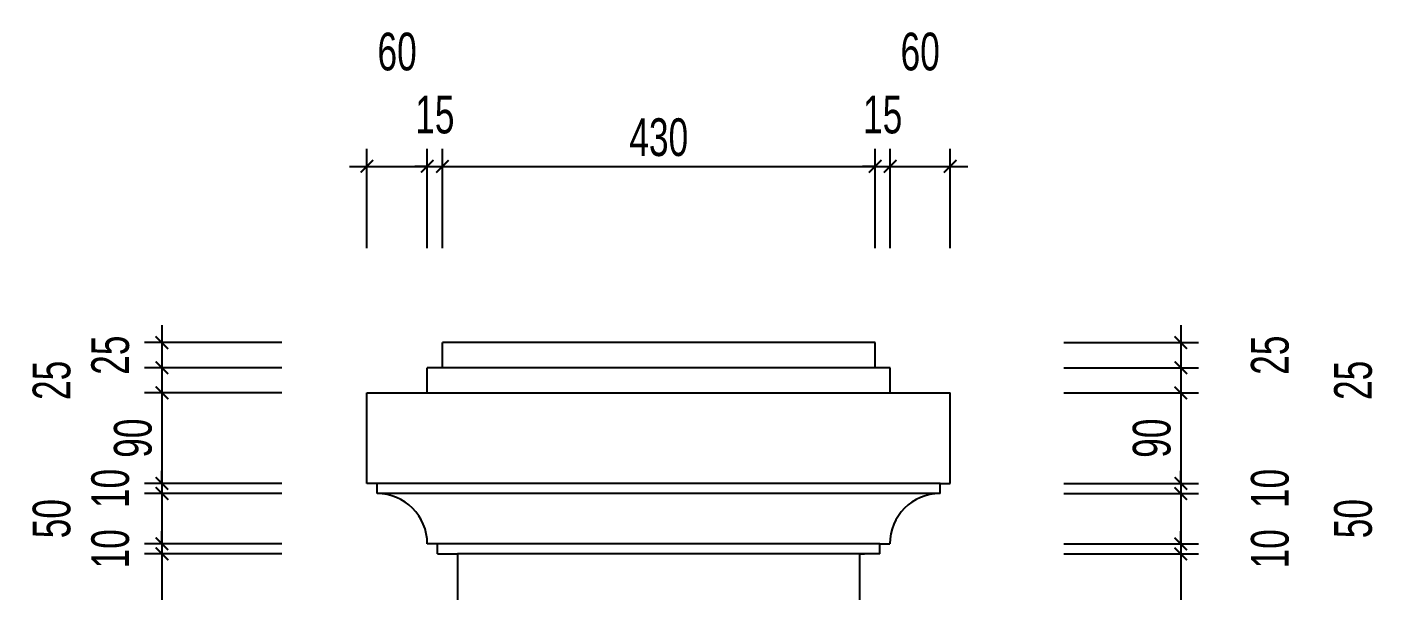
# Model space of a CAD drawing. Header units: millimetres. Extents: x -13 to 18495, y -21 to 6004.
# Drawn here: x -13 to 5362, y 3762 to 6004 of the extents above; entities that cross this region are included whole.
import ezdxf

# ---------------------------------------------------------------- set-up
doc = ezdxf.new("R2010")
doc.units = ezdxf.units.MM
doc.header["$MEASUREMENT"] = 0
doc.layers.add('KICHTHUOC', color=31, linetype='Continuous')
doc.layers.add('NETTHAY', color=7, linetype='Continuous')
doc.styles.add('KT', font='chhbg.shx', dxfattribs={"width": 0.7})
doc.dimstyles.new('4-1', dxfattribs={"dimtxt": 150, "dimasz": 50, "dimexe": 70, "dimexo": 0.625, "dimgap": 40, "dimtad": 1, "dimdec": 0, "dimlfac": 0.25, "dimdsep": 46, "dimtxsty": 'KT', "dimblk1": 'ARCHTICK', "dimblk2": 'ARCHTICK', "dimsah": 1, "dimcen": 2.5, "dimdle": 70, "dimclrd": 9, "dimclre": 9, "dimclrt": 2, "dimadec": 0, "dimazin": 0, "dimtfac": 1, "dimtdec": 0, "dimtmove": 2, "dimatfit": 3, "dimldrblk": 'ARCHTICK', "dimfxl": 1, "dimtolj": 1, "dimtzin": 0, "dimarcsym": 0})

# ---------------------------------------------------------------- blocks, each defined once
blk = doc.blocks.new('_ArchTick')
at = {"color": 0, "linetype": 'ByBlock', "const_width": 0.15}
blk.add_lwpolyline([(-0.5, -0.5), (0.5, 0.5)], dxfattribs=at)
blk = doc.blocks.new('*D73')
at = {"layer": 'Defpoints', "color": 0, "ltscale": 5, "transparency": 16777216}
for p in [(1002.2, 4549.6), (524.1, 4189.6), (1002.2, 4189.6)]:
    blk.add_point(p, dxfattribs=at)
at = {"layer": 'KICHTHUOC', "color": 9, "lineweight": -2, "ltscale": 5, "transparency": 16777216}
for p, q in [((524.1, 4619.6), (524.1, 4119.6)), ((1001.6, 4549.6), (454.1, 4549.6)), ((1001.6, 4189.6), (454.1, 4189.6))]:
    blk.add_line(p, q, dxfattribs=at)
at = {"layer": 'KICHTHUOC', "color": 9, "lineweight": -2, "ltscale": 5, "transparency": 16777216, "xscale": 50, "yscale": 50, "zscale": 50}
for p, rotation in [((524.1, 4549.6), 90), ((524.1, 4189.6), 270)]:
    blk.add_blockref('_ArchTick', p, dxfattribs=dict(at, rotation=rotation))
at = {"layer": 'KICHTHUOC', "color": 2, "ltscale": 5, "transparency": 16777216, "insert": (409.1, 4369.6), "char_height": 150, "attachment_point": 5, "rotation": 90, "style": 'KT'}
blk.add_mtext('\\A1;90', dxfattribs=at)
blk = doc.blocks.new('*D74')
at = {"layer": 'Defpoints', "color": 0, "ltscale": 5, "transparency": 16777216}
for p in [(524.1, 4149.6), (1002.2, 4189.6), (1002.2, 4149.6)]:
    blk.add_point(p, dxfattribs=at)
at = {"layer": 'KICHTHUOC', "color": 9, "lineweight": -2, "ltscale": 5, "transparency": 16777216}
for p, q in [((524.1, 4189.6), (524.1, 4239.6)), ((1001.6, 4189.6), (454.1, 4189.6)), ((1001.6, 4149.6), (454.1, 4149.6)), ((524.1, 4189.6), (524.1, 4149.6)), ((524.1, 4149.6), (524.1, 4099.6))]:
    blk.add_line(p, q, dxfattribs=at)
at = {"layer": 'KICHTHUOC', "color": 9, "lineweight": -2, "ltscale": 5, "transparency": 16777216, "xscale": 50, "yscale": 50, "zscale": 50}
for p, rotation in [((524.1, 4189.6), 270), ((524.1, 4149.6), 90)]:
    blk.add_blockref('_ArchTick', p, dxfattribs=dict(at, rotation=rotation))
at = {"layer": 'KICHTHUOC', "color": 2, "ltscale": 5, "transparency": 16777216, "insert": (319.1, 4169.6), "char_height": 150, "attachment_point": 5, "rotation": 90, "style": 'KT'}
blk.add_mtext('\\A1;10', dxfattribs=at)
blk = doc.blocks.new('*D75')
at = {"layer": 'Defpoints', "color": 0, "ltscale": 5, "transparency": 16777216}
for p in [(1002.2, 4149.6), (524.1, 3949.6), (1002.2, 3949.6)]:
    blk.add_point(p, dxfattribs=at)
at = {"layer": 'KICHTHUOC', "color": 9, "lineweight": -2, "ltscale": 5, "transparency": 16777216}
for p, q in [((524.1, 4219.6), (524.1, 3879.6)), ((1001.6, 4149.6), (454.1, 4149.6)), ((1001.6, 3949.6), (454.1, 3949.6))]:
    blk.add_line(p, q, dxfattribs=at)
at = {"layer": 'KICHTHUOC', "color": 9, "lineweight": -2, "ltscale": 5, "transparency": 16777216, "xscale": 50, "yscale": 50, "zscale": 50}
for p, rotation in [((524.1, 4149.6), 90), ((524.1, 3949.6), 270)]:
    blk.add_blockref('_ArchTick', p, dxfattribs=dict(at, rotation=rotation))
at = {"layer": 'KICHTHUOC', "color": 2, "ltscale": 5, "transparency": 16777216, "insert": (85.8, 4049.6), "char_height": 150, "attachment_point": 5, "rotation": 90, "style": 'KT'}
blk.add_mtext('\\A1;50', dxfattribs=at)
blk = doc.blocks.new('*D76')
at = {"layer": 'Defpoints', "color": 0, "ltscale": 5, "transparency": 16777216}
for p in [(1002.2, 3949.6), (524.1, 3909.6), (1002.2, 3909.6)]:
    blk.add_point(p, dxfattribs=at)
at = {"layer": 'KICHTHUOC', "color": 9, "lineweight": -2, "ltscale": 5, "transparency": 16777216}
for p, q in [((524.1, 3949.6), (524.1, 3999.6)), ((1001.6, 3949.6), (454.1, 3949.6)), ((524.1, 3949.6), (524.1, 3909.6)), ((1001.6, 3909.6), (454.1, 3909.6)), ((524.1, 3909.6), (524.1, 3859.6))]:
    blk.add_line(p, q, dxfattribs=at)
at = {"layer": 'KICHTHUOC', "color": 9, "lineweight": -2, "ltscale": 5, "transparency": 16777216, "xscale": 50, "yscale": 50, "zscale": 50}
for p, rotation in [((524.1, 3949.6), 270), ((524.1, 3909.6), 90)]:
    blk.add_blockref('_ArchTick', p, dxfattribs=dict(at, rotation=rotation))
at = {"layer": 'KICHTHUOC', "color": 2, "ltscale": 5, "transparency": 16777216, "insert": (319.1, 3929.6), "char_height": 150, "attachment_point": 5, "rotation": 90, "style": 'KT'}
blk.add_mtext('\\A1;10', dxfattribs=at)
blk = doc.blocks.new('*D77')
at = {"layer": 'Defpoints', "color": 0, "ltscale": 5, "transparency": 16777216}
for p in [(1002.2, 3909.6), (524.1, 1829.6), (1002.2, 1829.6)]:
    blk.add_point(p, dxfattribs=at)
at = {"layer": 'KICHTHUOC', "color": 9, "lineweight": -2, "ltscale": 5, "transparency": 16777216}
for p, q in [((524.1, 3979.6), (524.1, 1759.6)), ((1001.6, 3909.6), (454.1, 3909.6)), ((1001.6, 1829.6), (454.1, 1829.6))]:
    blk.add_line(p, q, dxfattribs=at)
at = {"layer": 'KICHTHUOC', "color": 9, "lineweight": -2, "ltscale": 5, "transparency": 16777216, "xscale": 50, "yscale": 50, "zscale": 50}
for p, rotation in [((524.1, 3909.6), 90), ((524.1, 1829.6), 270)]:
    blk.add_blockref('_ArchTick', p, dxfattribs=dict(at, rotation=rotation))
at = {"layer": 'KICHTHUOC', "color": 2, "ltscale": 5, "transparency": 16777216, "insert": (409.1, 2869.6), "char_height": 150, "attachment_point": 5, "rotation": 90, "style": 'KT'}
blk.add_mtext('\\A1;520', dxfattribs=at)
blk = doc.blocks.new('*D82')
at = {"layer": 'Defpoints', "color": 0, "ltscale": 5, "transparency": 16777216}
for p in [(1002.2, 4749.5), (524.1, 4649.5), (1002.2, 4649.5)]:
    blk.add_point(p, dxfattribs=at)
at = {"layer": 'KICHTHUOC', "color": 9, "lineweight": -2, "ltscale": 5, "transparency": 16777216}
for p, q in [((524.1, 4819.5), (524.1, 4579.5)), ((1001.6, 4749.5), (454.1, 4749.5)), ((1001.6, 4649.5), (454.1, 4649.5))]:
    blk.add_line(p, q, dxfattribs=at)
at = {"layer": 'KICHTHUOC', "color": 9, "lineweight": -2, "ltscale": 5, "transparency": 16777216, "xscale": 50, "yscale": 50, "zscale": 50}
for p, rotation in [((524.1, 4749.5), 90), ((524.1, 4649.5), 270)]:
    blk.add_blockref('_ArchTick', p, dxfattribs=dict(at, rotation=rotation))
at = {"layer": 'KICHTHUOC', "color": 2, "ltscale": 5, "transparency": 16777216, "insert": (319.1, 4699.5), "char_height": 150, "attachment_point": 5, "rotation": 90, "style": 'KT'}
blk.add_mtext('\\A1;25', dxfattribs=at)
blk = doc.blocks.new('*D83')
at = {"layer": 'Defpoints', "color": 0, "ltscale": 5, "transparency": 16777216}
for p in [(1002.2, 4649.5), (524.1, 4549.6), (1002.2, 4549.6)]:
    blk.add_point(p, dxfattribs=at)
at = {"layer": 'KICHTHUOC', "color": 9, "lineweight": -2, "ltscale": 5, "transparency": 16777216}
for p, q in [((524.1, 4719.5), (524.1, 4479.6)), ((1001.6, 4649.5), (454.1, 4649.5)), ((1001.6, 4549.6), (454.1, 4549.6))]:
    blk.add_line(p, q, dxfattribs=at)
at = {"layer": 'KICHTHUOC', "color": 9, "lineweight": -2, "ltscale": 5, "transparency": 16777216, "xscale": 50, "yscale": 50, "zscale": 50}
for p, rotation in [((524.1, 4649.5), 90), ((524.1, 4549.6), 270)]:
    blk.add_blockref('_ArchTick', p, dxfattribs=dict(at, rotation=rotation))
at = {"layer": 'KICHTHUOC', "color": 2, "ltscale": 5, "transparency": 16777216, "insert": (85.8, 4599.5), "char_height": 150, "attachment_point": 5, "rotation": 90, "style": 'KT'}
blk.add_mtext('\\A1;25', dxfattribs=at)
blk = doc.blocks.new('*D84')
at = {"layer": 'Defpoints', "color": 0, "ltscale": 5, "transparency": 16777216}
for p in [(1579.7, 5450.2), (1339.7, 5124.3), (1579.7, 5124.3)]:
    blk.add_point(p, dxfattribs=at)
at = {"layer": 'KICHTHUOC', "color": 9, "lineweight": -2, "ltscale": 5, "transparency": 16777216}
for p, q in [((1339.7, 5125), (1339.7, 5520.2)), ((1579.7, 5125), (1579.7, 5520.2)), ((1269.7, 5450.2), (1649.7, 5450.2))]:
    blk.add_line(p, q, dxfattribs=at)
at = {"layer": 'KICHTHUOC', "color": 9, "lineweight": -2, "ltscale": 5, "transparency": 16777216, "xscale": 50, "yscale": 50, "zscale": 50, "rotation": 180}
blk.add_blockref('_ArchTick', (1339.7, 5450.2), dxfattribs=at)
at = {"layer": 'KICHTHUOC', "color": 9, "lineweight": -2, "ltscale": 5, "transparency": 16777216, "xscale": 50, "yscale": 50, "zscale": 50}
blk.add_blockref('_ArchTick', (1579.7, 5450.2), dxfattribs=at)
at = {"layer": 'KICHTHUOC', "color": 2, "ltscale": 5, "transparency": 16777216, "insert": (1459.7, 5905.7), "char_height": 150, "attachment_point": 5, "style": 'KT'}
blk.add_mtext('\\A1;60', dxfattribs=at)
blk = doc.blocks.new('*D85')
at = {"layer": 'Defpoints', "color": 0, "ltscale": 5, "transparency": 16777216}
for p in [(1639.7, 5450.2), (1579.7, 5124.3), (1639.7, 5124.3)]:
    blk.add_point(p, dxfattribs=at)
at = {"layer": 'KICHTHUOC', "color": 9, "lineweight": -2, "ltscale": 5, "transparency": 16777216}
for p, q in [((1579.7, 5125), (1579.7, 5520.2)), ((1639.7, 5125), (1639.7, 5520.2)), ((1579.7, 5450.2), (1529.7, 5450.2)), ((1579.7, 5450.2), (1639.7, 5450.2)), ((1639.7, 5450.2), (1689.7, 5450.2))]:
    blk.add_line(p, q, dxfattribs=at)
at = {"layer": 'KICHTHUOC', "color": 9, "lineweight": -2, "ltscale": 5, "transparency": 16777216, "xscale": 50, "yscale": 50, "zscale": 50}
blk.add_blockref('_ArchTick', (1579.7, 5450.2), dxfattribs=at)
at = {"layer": 'KICHTHUOC', "color": 9, "lineweight": -2, "ltscale": 5, "transparency": 16777216, "xscale": 50, "yscale": 50, "zscale": 50, "rotation": 180}
blk.add_blockref('_ArchTick', (1639.7, 5450.2), dxfattribs=at)
at = {"layer": 'KICHTHUOC', "color": 2, "ltscale": 5, "transparency": 16777216, "insert": (1609.7, 5655.2), "char_height": 150, "attachment_point": 5, "style": 'KT'}
blk.add_mtext('\\A1;15', dxfattribs=at)
blk = doc.blocks.new('*D86')
at = {"layer": 'Defpoints', "color": 0, "ltscale": 5, "transparency": 16777216}
for p in [(3361.4, 5450.2), (1639.7, 5124.3), (3361.4, 5124.3)]:
    blk.add_point(p, dxfattribs=at)
at = {"layer": 'KICHTHUOC', "color": 9, "lineweight": -2, "ltscale": 5, "transparency": 16777216}
for p, q in [((1639.7, 5125), (1639.7, 5520.2)), ((3361.4, 5125), (3361.4, 5520.2)), ((1569.7, 5450.2), (3431.4, 5450.2))]:
    blk.add_line(p, q, dxfattribs=at)
at = {"layer": 'KICHTHUOC', "color": 9, "lineweight": -2, "ltscale": 5, "transparency": 16777216, "xscale": 50, "yscale": 50, "zscale": 50, "rotation": 180}
blk.add_blockref('_ArchTick', (1639.7, 5450.2), dxfattribs=at)
at = {"layer": 'KICHTHUOC', "color": 9, "lineweight": -2, "ltscale": 5, "transparency": 16777216, "xscale": 50, "yscale": 50, "zscale": 50}
blk.add_blockref('_ArchTick', (3361.4, 5450.2), dxfattribs=at)
at = {"layer": 'KICHTHUOC', "color": 2, "ltscale": 5, "transparency": 16777216, "insert": (2500.6, 5565.2), "char_height": 150, "attachment_point": 5, "style": 'KT'}
blk.add_mtext('\\A1;430', dxfattribs=at)
blk = doc.blocks.new('*D87')
at = {"layer": 'Defpoints', "color": 0, "ltscale": 5, "transparency": 16777216}
for p in [(3421.4, 5450.2), (3361.4, 5124.3), (3421.4, 5124.3)]:
    blk.add_point(p, dxfattribs=at)
at = {"layer": 'KICHTHUOC', "color": 9, "lineweight": -2, "ltscale": 5, "transparency": 16777216}
for p, q in [((3361.4, 5125), (3361.4, 5520.2)), ((3421.4, 5125), (3421.4, 5520.2)), ((3361.4, 5450.2), (3311.4, 5450.2)), ((3361.4, 5450.2), (3421.4, 5450.2)), ((3421.4, 5450.2), (3471.4, 5450.2))]:
    blk.add_line(p, q, dxfattribs=at)
at = {"layer": 'KICHTHUOC', "color": 9, "lineweight": -2, "ltscale": 5, "transparency": 16777216, "xscale": 50, "yscale": 50, "zscale": 50}
blk.add_blockref('_ArchTick', (3361.4, 5450.2), dxfattribs=at)
at = {"layer": 'KICHTHUOC', "color": 9, "lineweight": -2, "ltscale": 5, "transparency": 16777216, "xscale": 50, "yscale": 50, "zscale": 50, "rotation": 180}
blk.add_blockref('_ArchTick', (3421.4, 5450.2), dxfattribs=at)
at = {"layer": 'KICHTHUOC', "color": 2, "ltscale": 5, "transparency": 16777216, "insert": (3391.4, 5655.2), "char_height": 150, "attachment_point": 5, "style": 'KT'}
blk.add_mtext('\\A1;15', dxfattribs=at)
blk = doc.blocks.new('*D88')
at = {"layer": 'Defpoints', "color": 0, "ltscale": 5, "transparency": 16777216}
for p in [(3659.7, 5450.2), (3421.4, 5124.3), (3659.7, 5124.3)]:
    blk.add_point(p, dxfattribs=at)
at = {"layer": 'KICHTHUOC', "color": 9, "lineweight": -2, "ltscale": 5, "transparency": 16777216}
for p, q in [((3421.4, 5125), (3421.4, 5520.2)), ((3659.7, 5125), (3659.7, 5520.2)), ((3351.4, 5450.2), (3729.7, 5450.2))]:
    blk.add_line(p, q, dxfattribs=at)
at = {"layer": 'KICHTHUOC', "color": 9, "lineweight": -2, "ltscale": 5, "transparency": 16777216, "xscale": 50, "yscale": 50, "zscale": 50, "rotation": 180}
blk.add_blockref('_ArchTick', (3421.4, 5450.2), dxfattribs=at)
at = {"layer": 'KICHTHUOC', "color": 9, "lineweight": -2, "ltscale": 5, "transparency": 16777216, "xscale": 50, "yscale": 50, "zscale": 50}
blk.add_blockref('_ArchTick', (3659.7, 5450.2), dxfattribs=at)
at = {"layer": 'KICHTHUOC', "color": 2, "ltscale": 5, "transparency": 16777216, "insert": (3540.6, 5905.7), "char_height": 150, "attachment_point": 5, "style": 'KT'}
blk.add_mtext('\\A1;60', dxfattribs=at)
blk = doc.blocks.new('*D90')
at = {"layer": 'Defpoints', "color": 0, "ltscale": 5, "transparency": 16777216}
for p in [(4111.8, 4749.5), (4111.8, 4649.5), (4577.4, 4649.5)]:
    blk.add_point(p, dxfattribs=at)
at = {"layer": 'KICHTHUOC', "color": 9, "lineweight": -2, "ltscale": 5, "transparency": 16777216}
for p, q in [((4577.4, 4819.5), (4577.4, 4579.5)), ((4112.4, 4749.5), (4647.4, 4749.5)), ((4112.4, 4649.5), (4647.4, 4649.5))]:
    blk.add_line(p, q, dxfattribs=at)
at = {"layer": 'KICHTHUOC', "color": 9, "lineweight": -2, "ltscale": 5, "transparency": 16777216, "xscale": 50, "yscale": 50, "zscale": 50}
for p, rotation in [((4577.4, 4749.5), 90), ((4577.4, 4649.5), 270)]:
    blk.add_blockref('_ArchTick', p, dxfattribs=dict(at, rotation=rotation))
at = {"layer": 'KICHTHUOC', "color": 2, "ltscale": 5, "transparency": 16777216, "insert": (4932.4, 4699.5), "char_height": 150, "attachment_point": 5, "rotation": 90, "style": 'KT'}
blk.add_mtext('\\A1;25', dxfattribs=at)
blk = doc.blocks.new('*D91')
at = {"layer": 'Defpoints', "color": 0, "ltscale": 5, "transparency": 16777216}
for p in [(4111.8, 4649.5), (4111.8, 4549.5), (4577.4, 4549.5)]:
    blk.add_point(p, dxfattribs=at)
at = {"layer": 'KICHTHUOC', "color": 9, "lineweight": -2, "ltscale": 5, "transparency": 16777216}
for p, q in [((4577.4, 4719.5), (4577.4, 4479.5)), ((4112.4, 4649.5), (4647.4, 4649.5)), ((4112.4, 4549.5), (4647.4, 4549.5))]:
    blk.add_line(p, q, dxfattribs=at)
at = {"layer": 'KICHTHUOC', "color": 9, "lineweight": -2, "ltscale": 5, "transparency": 16777216, "xscale": 50, "yscale": 50, "zscale": 50}
for p, rotation in [((4577.4, 4649.5), 90), ((4577.4, 4549.5), 270)]:
    blk.add_blockref('_ArchTick', p, dxfattribs=dict(at, rotation=rotation))
at = {"layer": 'KICHTHUOC', "color": 2, "ltscale": 5, "transparency": 16777216, "insert": (5263.4, 4599.5), "char_height": 150, "attachment_point": 5, "rotation": 90, "style": 'KT'}
blk.add_mtext('\\A1;25', dxfattribs=at)
blk = doc.blocks.new('*D92')
at = {"layer": 'Defpoints', "color": 0, "ltscale": 5, "transparency": 16777216}
for p in [(4111.8, 4549.5), (4111.8, 4189.6), (4577.4, 4189.6)]:
    blk.add_point(p, dxfattribs=at)
at = {"layer": 'KICHTHUOC', "color": 9, "lineweight": -2, "ltscale": 5, "transparency": 16777216}
for p, q in [((4577.4, 4619.5), (4577.4, 4119.6)), ((4112.4, 4549.5), (4647.4, 4549.5)), ((4112.4, 4189.6), (4647.4, 4189.6))]:
    blk.add_line(p, q, dxfattribs=at)
at = {"layer": 'KICHTHUOC', "color": 9, "lineweight": -2, "ltscale": 5, "transparency": 16777216, "xscale": 50, "yscale": 50, "zscale": 50}
for p, rotation in [((4577.4, 4549.5), 90), ((4577.4, 4189.6), 270)]:
    blk.add_blockref('_ArchTick', p, dxfattribs=dict(at, rotation=rotation))
at = {"layer": 'KICHTHUOC', "color": 2, "ltscale": 5, "transparency": 16777216, "insert": (4462.4, 4369.5), "char_height": 150, "attachment_point": 5, "rotation": 90, "style": 'KT'}
blk.add_mtext('\\A1;90', dxfattribs=at)
blk = doc.blocks.new('*D93')
at = {"layer": 'Defpoints', "color": 0, "ltscale": 5, "transparency": 16777216}
for p in [(4111.8, 4189.6), (4111.8, 4149.6), (4577.4, 4149.6)]:
    blk.add_point(p, dxfattribs=at)
at = {"layer": 'KICHTHUOC', "color": 9, "lineweight": -2, "ltscale": 5, "transparency": 16777216}
for p, q in [((4577.4, 4189.6), (4577.4, 4239.6)), ((4112.4, 4189.6), (4647.4, 4189.6)), ((4112.4, 4149.6), (4647.4, 4149.6)), ((4577.4, 4189.6), (4577.4, 4149.6)), ((4577.4, 4149.6), (4577.4, 4099.6))]:
    blk.add_line(p, q, dxfattribs=at)
at = {"layer": 'KICHTHUOC', "color": 9, "lineweight": -2, "ltscale": 5, "transparency": 16777216, "xscale": 50, "yscale": 50, "zscale": 50}
for p, rotation in [((4577.4, 4189.6), 270), ((4577.4, 4149.6), 90)]:
    blk.add_blockref('_ArchTick', p, dxfattribs=dict(at, rotation=rotation))
at = {"layer": 'KICHTHUOC', "color": 2, "ltscale": 5, "transparency": 16777216, "insert": (4932.4, 4169.6), "char_height": 150, "attachment_point": 5, "rotation": 90, "style": 'KT'}
blk.add_mtext('\\A1;10', dxfattribs=at)
blk = doc.blocks.new('*D94')
at = {"layer": 'Defpoints', "color": 0, "ltscale": 5, "transparency": 16777216}
for p in [(4111.8, 4149.6), (4111.8, 3949.6), (4577.4, 3949.6)]:
    blk.add_point(p, dxfattribs=at)
at = {"layer": 'KICHTHUOC', "color": 9, "lineweight": -2, "ltscale": 5, "transparency": 16777216}
for p, q in [((4577.4, 4219.6), (4577.4, 3879.6)), ((4112.4, 4149.6), (4647.4, 4149.6)), ((4112.4, 3949.6), (4647.4, 3949.6))]:
    blk.add_line(p, q, dxfattribs=at)
at = {"layer": 'KICHTHUOC', "color": 9, "lineweight": -2, "ltscale": 5, "transparency": 16777216, "xscale": 50, "yscale": 50, "zscale": 50}
for p, rotation in [((4577.4, 4149.6), 90), ((4577.4, 3949.6), 270)]:
    blk.add_blockref('_ArchTick', p, dxfattribs=dict(at, rotation=rotation))
at = {"layer": 'KICHTHUOC', "color": 2, "ltscale": 5, "transparency": 16777216, "insert": (5263.4, 4049.6), "char_height": 150, "attachment_point": 5, "rotation": 90, "style": 'KT'}
blk.add_mtext('\\A1;50', dxfattribs=at)
blk = doc.blocks.new('*D95')
at = {"layer": 'Defpoints', "color": 0, "ltscale": 5, "transparency": 16777216}
for p in [(4111.8, 3949.6), (4111.8, 3909.6), (4577.4, 3909.6)]:
    blk.add_point(p, dxfattribs=at)
at = {"layer": 'KICHTHUOC', "color": 9, "lineweight": -2, "ltscale": 5, "transparency": 16777216}
for p, q in [((4577.4, 3949.6), (4577.4, 3999.6)), ((4112.4, 3949.6), (4647.4, 3949.6)), ((4577.4, 3949.6), (4577.4, 3909.6)), ((4112.4, 3909.6), (4647.4, 3909.6)), ((4577.4, 3909.6), (4577.4, 3859.6))]:
    blk.add_line(p, q, dxfattribs=at)
at = {"layer": 'KICHTHUOC', "color": 9, "lineweight": -2, "ltscale": 5, "transparency": 16777216, "xscale": 50, "yscale": 50, "zscale": 50}
for p, rotation in [((4577.4, 3949.6), 270), ((4577.4, 3909.6), 90)]:
    blk.add_blockref('_ArchTick', p, dxfattribs=dict(at, rotation=rotation))
at = {"layer": 'KICHTHUOC', "color": 2, "ltscale": 5, "transparency": 16777216, "insert": (4932.4, 3929.6), "char_height": 150, "attachment_point": 5, "rotation": 90, "style": 'KT'}
blk.add_mtext('\\A1;10', dxfattribs=at)
blk = doc.blocks.new('*D96')
at = {"layer": 'Defpoints', "color": 0, "ltscale": 5, "transparency": 16777216}
for p in [(4111.8, 3909.6), (4111.8, 1829.6), (4577.4, 1829.6)]:
    blk.add_point(p, dxfattribs=at)
at = {"layer": 'KICHTHUOC', "color": 9, "lineweight": -2, "ltscale": 5, "transparency": 16777216}
for p, q in [((4577.4, 3979.6), (4577.4, 1759.6)), ((4112.4, 3909.6), (4647.4, 3909.6)), ((4112.4, 1829.6), (4647.4, 1829.6))]:
    blk.add_line(p, q, dxfattribs=at)
at = {"layer": 'KICHTHUOC', "color": 9, "lineweight": -2, "ltscale": 5, "transparency": 16777216, "xscale": 50, "yscale": 50, "zscale": 50}
for p, rotation in [((4577.4, 3909.6), 90), ((4577.4, 1829.6), 270)]:
    blk.add_blockref('_ArchTick', p, dxfattribs=dict(at, rotation=rotation))
at = {"layer": 'KICHTHUOC', "color": 2, "ltscale": 5, "transparency": 16777216, "insert": (4462.4, 2869.6), "char_height": 150, "attachment_point": 5, "rotation": 90, "style": 'KT'}
blk.add_mtext('\\A1;520', dxfattribs=at)

msp = doc.modelspace()

# ---------------------------------------------------------------- linework, layer by layer
at = {"color": 251, "ltscale": 5}
for p, q in [((3619.7, 4189.6), (1339.7, 4189.6)), ((3619.7, 4149.6), (1379.7, 4149.6)), ((3379.7, 3949.6), (1579.7, 3949.6)), ((3299.7, 3909.6), (1699.7, 3909.6))]:
    msp.add_line(p, q, dxfattribs=at)
at = {"layer": 'NETTHAY', "ltscale": 5}
for p, q in [((1639.7, 4649.5), (1639.7, 4749.5)), ((3361.4, 4749.5), (1639.7, 4749.5)), ((3361.4, 4649.5), (3361.4, 4749.5)), ((3421.4, 4649.5), (1579.7, 4649.5)), ((1579.7, 4549.5), (1579.7, 4649.5)), ((3421.4, 4549.5), (3421.4, 4649.5)), ((1339.7, 4189.6), (1339.7, 4549.6)), ((1339.7, 4549.6), (3659.7, 4549.6)), ((3659.7, 4189.6), (3659.7, 4549.6)), ((1379.7, 4149.6), (1379.7, 4189.6)), ((3619.7, 4149.6), (3619.7, 4189.6)), ((3619.7, 4189.6), (3659.7, 4189.6)), ((1619.7, 3909.6), (1619.7, 3949.6)), ((3379.7, 3909.6), (3379.7, 3949.6)), ((3379.7, 3949.6), (3419.7, 3949.6)), ((1619.7, 3909.6), (1699.7, 3909.6)), ((1699.7, 3909.6), (1699.7, 1829.6)), ((3379.7, 3909.6), (3299.7, 3909.6)), ((3299.7, 3909.6), (3319.7, 3909.6)), ((3299.7, 3909.6), (3299.7, 1829.6))]:
    msp.add_line(p, q, dxfattribs=at)
for centre, start, end in [((1379.7, 3949.6), 0, 90), ((3619.7, 3949.6), 90, 180)]:
    msp.add_arc(centre, 200, start, end, dxfattribs=at)

# ---------------------------------------------------------------- dimensions: what is measured, and where the dimension line sits
at = {"layer": 'KICHTHUOC', "ltscale": 5}
for base, p1, p2, picture, middle in [((1579.7, 5450.2), (1339.7, 5124.3), (1579.7, 5124.3), '*D84', (1459.7, 5905.7)), ((3659.7, 5450.2), (3421.4, 5124.3), (3659.7, 5124.3), '*D88', (3540.6, 5905.7))]:
    dim = msp.add_linear_dim(base=base, p1=p1, p2=p2, dimstyle='4-1', dxfattribs=at)
    dim.commit()
    dim.dimension.update_dxf_attribs({"geometry": picture, "text_midpoint": middle, "dimtype": 160})
for base, p1, p2, picture, middle in [((1639.7, 5450.2), (1579.7, 5124.3), (1639.7, 5124.3), '*D85', (1609.7, 5655.2)), ((3421.4, 5450.2), (3361.4, 5124.3), (3421.4, 5124.3), '*D87', (3391.4, 5655.2)), ((3361.4, 5450.2), (1639.7, 5124.3), (3361.4, 5124.3), '*D86', (2500.6, 5565.2))]:
    dim = msp.add_linear_dim(base=base, p1=p1, p2=p2, dimstyle='4-1', dxfattribs=at)
    dim.commit()
    dim.dimension.update_dxf_attribs({"geometry": picture, "text_midpoint": middle})
for base, p1, p2, picture, middle in [((524.1, 4649.5), (1002.2, 4749.5), (1002.2, 4649.5), '*D82', (319.1, 4699.5)), ((4577.4, 4649.5), (4111.8, 4749.5), (4111.8, 4649.5), '*D90', (4932.4, 4699.5)), ((524.1, 4189.6), (1002.2, 4549.6), (1002.2, 4189.6), '*D73', (409.1, 4369.6)), ((4577.4, 4189.6), (4111.8, 4549.5), (4111.8, 4189.6), '*D92', (4462.4, 4369.5)), ((524.1, 4149.6), (1002.2, 4189.6), (1002.2, 4149.6), '*D74', (319.1, 4169.6)), ((4577.4, 4149.6), (4111.8, 4189.6), (4111.8, 4149.6), '*D93', (4932.4, 4169.6)), ((524.1, 3909.6), (1002.2, 3949.6), (1002.2, 3909.6), '*D76', (319.1, 3929.6)), ((4577.4, 3909.6), (4111.8, 3949.6), (4111.8, 3909.6), '*D95', (4932.4, 3929.6)), ((524.1, 1829.6), (1002.2, 3909.6), (1002.2, 1829.6), '*D77', (409.1, 2869.6)), ((4577.4, 1829.6), (4111.8, 3909.6), (4111.8, 1829.6), '*D96', (4462.4, 2869.6))]:
    dim = msp.add_linear_dim(base=base, p1=p1, p2=p2, angle=90, dimstyle='4-1', dxfattribs=at)
    dim.commit()
    dim.dimension.update_dxf_attribs({"geometry": picture, "text_midpoint": middle})
for base, p1, p2, picture, middle in [((524.1, 4549.6), (1002.2, 4649.5), (1002.2, 4549.6), '*D83', (85.8, 4599.5)), ((4577.4, 4549.5), (4111.8, 4649.5), (4111.8, 4549.5), '*D91', (5263.4, 4599.5)), ((524.1, 3949.6), (1002.2, 4149.6), (1002.2, 3949.6), '*D75', (85.8, 4049.6)), ((4577.4, 3949.6), (4111.8, 4149.6), (4111.8, 3949.6), '*D94', (5263.4, 4049.6))]:
    dim = msp.add_linear_dim(base=base, p1=p1, p2=p2, angle=90, dimstyle='4-1', dxfattribs=at)
    dim.commit()
    dim.dimension.update_dxf_attribs({"geometry": picture, "text_midpoint": middle, "dimtype": 160})

doc.saveas('drawing.dxf')
